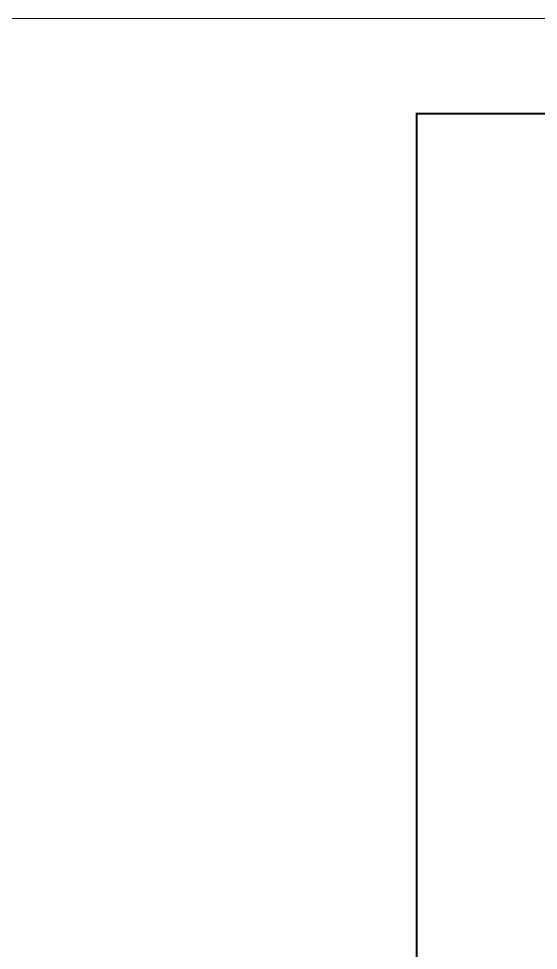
# Model space of a CAD drawing. Header units: millimetres. Extents: x 68421 to 1479662, y -51504 to 144751.
# Drawn here: x 758155 to 788146, y 48777 to 102496 of the extents above; entities that cross this region are included whole.
import ezdxf
from ezdxf.enums import TextEntityAlignment as Align

# ---------------------------------------------------------------- set-up
doc = ezdxf.new("R2010")
doc.units = ezdxf.units.MM
doc.header["$LTSCALE"] = 0.35
doc.header["$MEASUREMENT"] = 0
doc.linetypes.add('CONTIN', pattern=[0, 0, 0])
doc.layers.get('0').update_dxf_attribs({"linetype": 'CONTIN'})
doc.layers.add('bORDER', color=1, linetype='CONTINUOUS', lineweight=70)
doc.styles.add('ARIAL', font='arial.ttf', dxfattribs={"width": 0.7})

# ---------------------------------------------------------------- blocks, each defined once
blk = doc.blocks.new('A1-SHEET')
at = {"layer": 'bORDER', "color": 5, "const_width": 0.75}
blk.add_lwpolyline([(-129.02, 593.98), (-840, 593.98), (-840, 0), (-129.02, 0)], dxfattribs=at)
at = {"style": 'ARIAL'}
for tag, height, p in [('00', 2.28, (-118.81, 164.19)), ('16.DEC.14', 2.28, (-102.91, 164.19)), ('ISSUED_FOR_PROPOSAL', 2.28, (-64.79, 164.19)), ('--', 2.28, (-29.6, 164.19)), ('PMJ', 2.28, (-17.64, 164.19)), ('PMJ', 2.28, (-5.37, 164.19)), ('WAREHOUSE', 3.6, (-65.79, 143.67)), ('GHANA_COMMODITY_EXCHANGE', 3.6, (-62.51, 122.94)), ('CNNN-XXX', 2.28, (-104.32, 22.4)), ('01', 2.28, (-68.58, 22.4)), ('01', 2.28, (-38.97, 22.4)), ('16.DEC.14', 2.28, (-11.38, 22.4)), ('COLUMN_LAYOUT_PLAN', 3.6, (-68.41, 9.17)), ('01', 3.6, (-11.52, 7.45))]:
    blk.add_attdef(tag, text='', height=height, dxfattribs=at).set_placement(p, align=Align.MIDDLE_CENTER)

msp = doc.modelspace()

# ---------------------------------------------------------------- block references
at = {"lineweight": 0, "xscale": 148.5382849105413, "yscale": 148.5382849105413, "zscale": 148.5382849105413}
msp.add_blockref('A1-SHEET', (905893.15932, 8786), dxfattribs=at)

# ---------------------------------------------------------------- next in the draw order: linework, layer by layer
at = {"linetype": 'Continuous', "lineweight": 5}
msp.add_lwpolyline([(554137, 102496), (923742, 102496), (923742, -4942), (554137, -4942)], close=True, dxfattribs=at)

doc.saveas('drawing.dxf')
